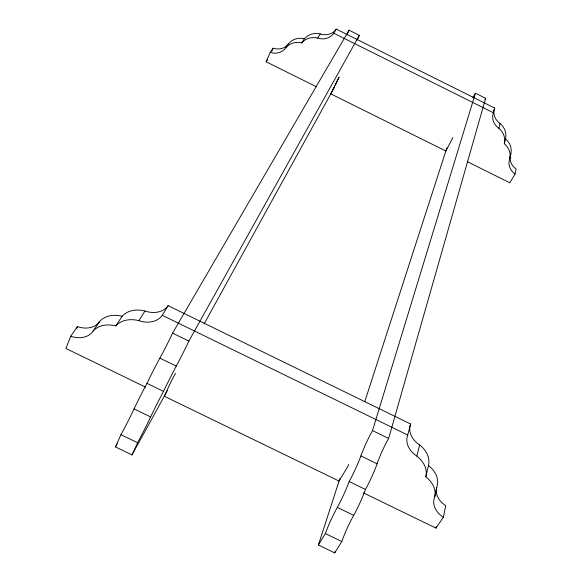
<?xml version="1.0" encoding="UTF-8"?>
<svg xmlns="http://www.w3.org/2000/svg" width="582" height="582" viewBox="0 0 582 582"><rect width="100%" height="100%" fill="white"/><g stroke="black" fill="none" stroke-linecap="round" stroke-linejoin="round"><path stroke-width="0.87" d="M363.379 492.867L435.962 528.107L443.324 517.282L445.739 505.7A22.451 16.907 14.5 0 1 436.631 487.469M467.23 161.636L509.839 182.792L515.048 174.025L516.11 168.947A14.841 13.197 8.8 0 1 510.821 153.961A17.198 15.358 11.8 0 0 505.482 138.814A17.278 15.539 12.4 0 0 500.076 123.5A15.045 13.662 9.8 0 1 494.613 108.019L336.294 29.1A15.125 13.815 36.9 0 1 320.282 33.945A17.365 15.685 34.6 0 0 304.422 38.739A17.3 15.525 35.3 0 0 288.716 43.49A14.957 13.379 38.6 0 1 273.154 48.197L270.215 52.38L266.112 61.779L316.506 86.798M435.962 528.107L436.318 526.448M443.324 517.282A22.713 16.994 14.6 0 1 434.638 497.224L437.177 485.781A25.986 19.643 16.4 0 0 428.476 465.535A26.175 19.984 16.9 0 0 419.629 444.954A22.938 17.816 15.7 0 1 410.637 424.023L168.133 305.659A23.127 18.115 30.7 0 1 144.962 311.014A26.372 20.283 29.7 0 0 122.125 316.288A26.212 19.97 30.3 0 0 99.624 321.49A22.705 17.271 32.3 0 1 77.442 326.611L70.684 336.229L65.89 348.451L145.558 387.132M515.048 174.025A14.957 13.27 8.9 0 1 509.716 158.951L510.821 153.961M434.638 497.224A26.285 19.752 16.5 0 0 425.813 476.833L428.476 465.535M509.716 158.951A17.329 15.445 12 0 0 504.325 143.71L505.482 138.814M425.813 476.833A26.481 20.094 17 0 0 416.836 456.099L419.629 444.954M504.325 143.71A17.409 15.619 12.5 0 0 498.876 128.309L500.076 123.5M416.836 456.099A23.215 17.918 15.8 0 1 407.713 435.023L410.637 424.023M498.876 128.309A15.161 13.742 10 0 1 493.361 112.733L494.613 108.019M339.903 478.506L318.383 544.999L334.73 552.9L341.83 541.522A24.735 3.346 -65.5 0 1 353.711 515.346A27.609 3.63 -65.3 0 0 365.467 489.447A27.354 3.608 -65.1 0 0 377.107 463.81A24.044 3.281 -65 0 1 388.623 438.435L485.65 98.293L475.436 93.2A14.856 1.135 -63.1 0 1 472.693 97.645M318.383 544.999L325.36 533.556A24.742 3.005 -65.3 0 1 337.334 507.409A27.623 3.259 -65.1 0 0 349.178 481.54A27.369 3.237 -65 0 0 360.905 455.932A24.058 2.946 -64.8 0 1 372.516 430.585L475.436 93.2M334.73 552.9L335.261 551.183M348.56 464.414L348.014 466.117L339.066 481.067L164.313 396.233L171.639 380.395L175.509 373.389M452.942 137.49L445.856 151.022L330.765 93.877L339.066 77.151L335.174 85.321M364.761 401.667L446.911 147.763M76.802 328.233L77.442 326.611M271.794 51.311L273.154 48.197M357.152 40.056L359.327 35.306L349.047 30.177L172.57 333.137A24.197 1.259 -63.3 0 1 159.861 358.126A27.529 1.382 -63.2 0 0 147.028 383.378A27.776 1.39 -63.2 0 0 134.049 408.884A24.888 1.28 -63.1 0 1 120.947 434.667L115.469 446.925L132.012 454.92L167.34 390.74M132.012 454.92L137.607 442.727A24.881 0.931 -63.3 0 0 150.622 416.916A27.761 1.011 -63.3 0 1 163.506 391.373A27.514 1.004 -63.4 0 1 176.251 366.1A24.182 0.917 -63.4 0 0 188.866 341.081L359.327 35.306M333.224 89.41L334.395 86.958M204.115 323.934L334.519 87.053M115.469 446.925L117.273 443.775M70.684 336.229A22.974 17.365 32.2 0 0 93.076 331.107A26.517 20.079 30.2 0 1 115.803 325.92A26.685 20.399 29.6 0 1 138.858 320.653A23.404 18.224 30.6 0 0 162.269 315.306L168.133 305.659M270.215 52.38A15.074 13.451 38.4 0 0 285.878 47.659A17.431 15.612 35.1 0 1 301.694 42.893A17.504 15.772 34.4 0 1 317.663 38.077A15.241 13.895 36.7 0 0 333.792 33.218L336.294 29.1M138.858 320.653L144.962 311.014M317.663 38.077L320.282 33.945M115.803 325.92L122.125 316.288M301.694 42.893L304.422 38.739M93.076 331.107L99.624 321.49M285.878 47.659L288.716 43.49M266.112 61.779L267.596 59.662M120.947 434.667L137.607 442.727M325.36 533.556L341.83 541.522M147.028 383.378L163.506 391.373M349.178 481.54L365.467 489.447M134.049 408.884L150.622 416.916M337.334 507.409L353.711 515.346M162.269 315.306L407.713 435.023M172.57 333.137L188.866 341.081M372.516 430.585L388.623 438.435M159.861 358.126L176.251 366.1M360.905 455.932L377.107 463.81M333.792 33.218L493.361 112.733M485.65 98.293A14.856 1.259 -63.1 0 1 484.995 99.391M346.923 34.956A14.914 0.48 -64 0 1 347.228 34.229M347.6 33.378A14.914 0.48 -64 0 1 349.047 30.177"/></g></svg>
